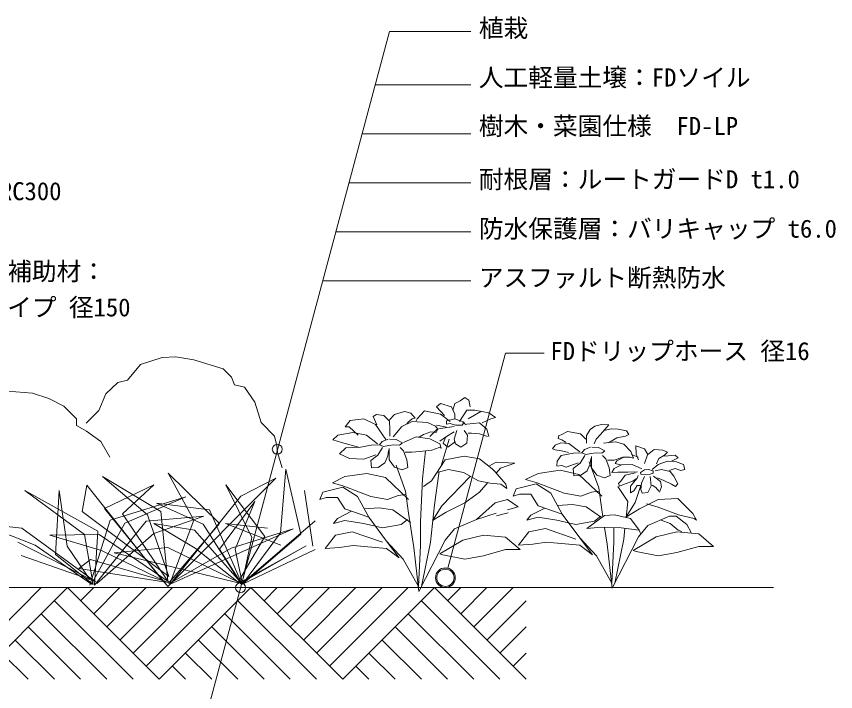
# Model space of a CAD drawing. Units: millimetres, scale not verified. Extents: x -1084 to 787, y -466 to 686.
# Drawn here: x 124 to 787, y -15 to 532 of the extents above; entities that cross this region are included whole.
import ezdxf
from ezdxf.enums import TextEntityAlignment as Align

# ---------------------------------------------------------------- set-up
doc = ezdxf.new("R2010")
doc.units = ezdxf.units.MM
doc.header["$LTSCALE"] = 7
for name, color, linetype, lineweight in [('0-2_HATCH', 9, 'Continuous', 18), ('0-3_KUTAI', 3, 'Continuous', 18), ('0-6_buhin', 2, 'Continuous', 18), ('0-9_MOJI', 7, 'Continuous', 18), ('0-A_GREEN', 3, 'Continuous', 18)]:
    doc.layers.add(name, color=color, linetype=linetype, lineweight=lineweight)
doc.styles.add('ＭＳ ゴシック', font='')
doc.styles.get('ＭＳ ゴシック').set_extended_font_data('MS Gothic')

msp = doc.modelspace()

# ---------------------------------------------------------------- linework, layer by layer
at = {"layer": '0-2_HATCH'}
for p, q in [((144.427, 68.999), (80.788, 5.36)), ((239.887, -5.247), (165.641, 68.999)), ((186.854, 68.999), (176.247, 58.393)), ((208.067, 68.999), (186.854, 47.786)), ((229.28, 68.999), (197.46, 37.179)), ((250.493, 68.999), (208.067, 26.573)), ((271.707, 68.999), (218.674, 15.966)), ((292.92, 68.999), (229.28, 5.36)), ((314.133, 68.999), (239.887, -5.247)), ((388.379, -5.247), (314.133, 68.999)), ((335.346, 68.999), (324.74, 58.393)), ((356.559, 68.999), (335.346, 47.786)), ((377.773, 68.999), (345.953, 37.179)), ((398.986, 68.999), (356.559, 26.573)), ((420.199, 68.999), (367.166, 15.966)), ((441.412, 68.999), (377.773, 5.36)), ((462.626, 68.999), (388.379, -5.247)), ((536.872, -5.247), (462.626, 68.999)), ((483.839, 68.999), (473.232, 58.393)), ((505.052, 68.999), (483.839, 47.786)), ((526.265, 68.999), (494.445, 37.179)), ((218.674, -5.247), (155.034, 58.393)), ((367.166, -5.247), (303.526, 58.393)), ((515.659, -5.247), (452.019, 58.393)), ((536.872, 58.393), (505.052, 26.573)), ((197.46, -5.247), (144.427, 47.786)), ((345.953, -5.247), (292.92, 47.786)), ((494.445, -5.247), (441.412, 47.786)), ((176.247, -5.247), (133.821, 37.179)), ((324.74, -5.247), (282.313, 37.179)), ((473.232, -5.247), (430.806, 37.179)), ((536.872, 37.179), (515.659, 15.966)), ((155.034, -5.247), (123.214, 26.573)), ((303.526, -5.247), (271.707, 26.573)), ((452.019, -5.247), (420.199, 26.573)), ((133.821, -5.247), (112.608, 15.966)), ((282.313, -5.247), (261.1, 15.966)), ((430.806, -5.247), (409.593, 15.966)), ((536.872, 15.966), (526.265, 5.36)), ((261.1, -5.247), (250.493, 5.36)), ((409.593, -5.247), (398.986, 5.36))]:
    msp.add_line(p, q, dxfattribs=at)
msp.add_lwpolyline([(165.641, 68.999), (91.394, -5.247), (17.148, 68.999)], dxfattribs=at)
at = {"layer": '0-3_KUTAI'}
msp.add_lwpolyline([(736.974, 68.999), (-28.494, 68.999), (-84.248, 67.45), (-192.194, 56.656)], dxfattribs=at)
at = {"layer": '0-6_buhin'}
for radius in [8, 7]:
    msp.add_circle((471.506, 76.999), radius, dxfattribs=at)
at = {"layer": '0-9_MOJI'}
for p, q in [((228.55, -218.801), (426.302, 519.22)), ((426.302, 519.22), (492.023, 519.22)), ((414.747, 476.099), (492.023, 476.099)), ((404.125, 436.454), (492.023, 436.454)), ((393.502, 396.809), (492.023, 396.809)), ((382.879, 357.164), (492.023, 357.164)), ((372.256, 317.519), (492.023, 317.519)), ((473.576, 84.727), (520.218, 258.797)), ((520.218, 258.797), (551.44, 258.797))]:
    msp.add_line(p, q, dxfattribs=at)
for centre in [(335.383, 181.066), (305.665, 68.999)]:
    msp.add_circle(centre, 4, dxfattribs=at)
at = {"layer": '0-A_GREEN'}
for p, q in [((224.607, 249.728), (242.307, 255.221)), ((242.307, 255.221), (253.293, 255.831)), ((253.293, 255.831), (267.941, 253.39)), ((267.941, 253.39), (291.744, 246.066)), ((214.232, 236.911), (224.607, 249.728)), ((291.744, 246.066), (298.458, 239.352)), ((298.458, 239.352), (300.899, 233.249)), ((300.899, 233.249), (308.833, 231.418)), ((117.047, 227.966), (137.432, 226.348)), ((137.432, 226.348), (150.436, 222.014)), ((191.039, 212.498), (196.532, 225.925)), ((150.436, 222.014), (162.658, 215.927)), ((479.228, 218.158), (483.53, 220.309)), ((483.53, 220.309), (487.295, 222.998)), ((487.295, 222.998), (490.522, 220.847)), ((490.522, 220.847), (491.598, 215.468)), ((162.658, 215.927), (172.834, 205.751)), ((180.664, 202.122), (191.039, 212.498)), ((454.487, 212.241), (448.571, 205.787)), ((467.395, 209.552), (454.487, 212.241)), ((467.395, 218.158), (476.539, 215.468)), ((476.539, 215.468), (479.228, 209.552)), ((477.614, 212.779), (479.228, 218.158)), ((482.993, 203.636), (488.909, 212.779)), ((488.909, 212.779), (495.363, 212.779)), ((495.363, 212.779), (506.658, 210.628)), ((172.834, 205.751), (172.834, 200.324)), ((405.544, 205.787), (394.518, 204.443)), ((414.956, 201.216), (405.544, 205.787)), ((416.032, 200.947), (413.073, 207.67)), ((421.679, 208.476), (426.25, 203.905)), ((426.25, 204.98), (430.284, 209.283)), ((430.284, 209.283), (438.352, 211.703)), ((438.352, 211.703), (443.461, 210.359)), ((443.461, 210.359), (446.957, 206.325)), ((448.571, 205.787), (447.944, 204.125)), ((475.463, 203.636), (467.395, 209.552)), ((472.236, 204.174), (479.228, 205.787)), ((479.228, 209.552), (479.228, 205.787)), ((479.228, 205.787), (486.758, 203.098)), ((489.985, 205.787), (500.204, 211.703)), ((508.271, 205.787), (501.279, 202.56)), ((172.834, 200.324), (180.975, 195.575)), ((322.26, 202.732), (333.246, 191.746)), ((393.711, 199.064), (400.972, 192.341)), ((423.292, 188.845), (414.956, 201.216)), ((429.209, 190.997), (436.201, 199.333)), ((436.201, 199.333), (444.537, 203.636)), ((444.537, 203.636), (456.907, 202.829)), ((464.168, 200.409), (472.236, 198.795)), ((478.69, 199.333), (467.395, 197.72)), ((472.236, 201.484), (472.236, 204.174)), ((475.463, 202.022), (472.236, 201.484)), ((479.766, 200.409), (475.463, 202.022)), ((485.144, 200.409), (479.766, 200.409)), ((486.758, 203.098), (485.144, 200.409)), ((485.682, 203.098), (488.371, 200.947)), ((488.909, 201.484), (499.128, 202.56)), ((499.128, 202.56), (505.044, 197.182)), ((597.851, 201.102), (603.654, 200.812)), ((603.654, 200.812), (600.462, 197.04)), ((180.975, 195.575), (192.507, 187.434)), ((396.669, 194.493), (384.299, 192.341)), ((453.68, 192.879), (449.647, 190.459)), ((478.69, 195.03), (472.236, 191.266)), ((480.841, 196.106), (478.69, 189.114)), ((489.985, 193.955), (492.674, 193.955)), ((492.674, 193.955), (499.128, 193.417)), ((499.128, 193.417), (505.582, 191.266)), ((505.044, 197.182), (506.658, 191.266)), ((570.286, 195.299), (565.063, 192.688)), ((580.731, 193.558), (570.286, 195.299)), ((585.084, 189.206), (580.731, 193.558)), ((585.664, 192.107), (588.566, 197.04)), ((600.462, 197.04), (596.98, 192.978)), ((599.882, 196.17), (605.685, 197.62)), ((619.903, 192.978), (617.291, 191.527)), ((618.162, 195.879), (619.903, 192.978)), ((192.507, 187.434), (199.97, 174.545)), ((425.175, 189.114), (420.334, 187.232)), ((431.629, 188.845), (426.25, 189.114)), ((436.738, 186.156), (431.629, 188.845)), ((434.318, 184.274), (436.738, 186.156)), ((437.545, 186.425), (447.764, 190.997)), ((447.764, 190.997), (458.79, 189.383)), ((458.79, 189.383), (466.857, 185.349)), ((472.236, 191.266), (466.857, 187.501)), ((474.571, 189.282), (468.007, 167.619)), ((471.802, 190.962), (469.547, 185.887)), ((469.547, 185.887), (473.312, 182.66)), ((473.312, 182.66), (478.69, 186.425)), ((478.69, 189.114), (479.766, 185.349)), ((478.69, 186.425), (479.21, 187.292)), ((571.484, 185.828), (564.772, 186.304)), ((580.358, 178.836), (571.484, 185.828)), ((585.664, 186.014), (585.664, 192.107)), ((599.301, 186.014), (609.167, 187.175)), ((610.328, 190.366), (603.364, 186.304)), ((609.167, 187.175), (615.841, 185.144)), ((617.291, 191.527), (610.328, 190.366)), ((391.022, 182.122), (385.644, 177.282)), ((421.41, 183.198), (425.713, 184.005)), ((437.545, 179.702), (434.856, 182.391)), ((450.722, 179.164), (460.403, 180.24)), ((455.283, 179.68), (452.874, 157.034)), ((460.403, 180.24), (466.32, 182.391)), ((479.766, 185.349), (484.068, 182.66)), ((595.418, 182.332), (590.04, 182.601)), ((600.527, 179.643), (595.418, 182.332)), ((598.107, 177.76), (600.527, 179.643)), ((615.841, 185.144), (621.644, 179.34)), ((632.67, 181.371), (625.706, 183.693)), ((635.281, 176.729), (632.67, 181.371)), ((335.688, 178.319), (339.35, 166.112)), ((385.644, 177.282), (393.98, 173.517)), ((460.101, 155.589), (471.183, 172.452)), ((471.183, 172.452), (486.601, 175.343)), ((486.601, 175.343), (499.128, 173.416)), ((499.128, 173.416), (509.246, 165.225)), ((575.249, 177.76), (565.299, 175.878)), ((581.972, 178.029), (575.249, 177.76)), ((601.334, 173.189), (598.645, 175.878)), ((608.057, 172.113), (614.97, 174.698)), ((614.97, 174.698), (620.773, 174.698)), ((627.447, 174.698), (622.224, 176.729)), ((648.919, 175.568), (657.333, 176.149)), ((657.043, 172.667), (654.432, 171.506)), ((417.107, 166.256), (422.486, 170.021)), ((430.284, 166.525), (436.469, 164.373)), ((431.502, 168.17), (439.103, 147.057)), ((436.469, 164.373), (441.041, 166.256)), ((506.606, 167.362), (512.573, 170.703)), ((512.573, 170.703), (527.774, 169.859)), ((527.774, 169.859), (515.951, 165.636)), ((569.333, 166.466), (579.014, 169.962)), ((587.937, 170.825), (595.537, 149.713)), ((602.679, 172.113), (608.057, 172.113)), ((622.514, 168.604), (614.1, 168.314)), ((630.349, 165.122), (622.514, 168.604)), ((657.624, 171.216), (664.297, 168.604)), ((407.857, 161.414), (390.122, 158.88)), ((423.057, 158.036), (407.857, 161.414)), ((464.437, 162.334), (474.073, 164.743)), ((474.073, 164.743), (486.119, 162.334)), ((486.119, 162.334), (498.164, 155.589)), ((509.246, 165.225), (511.655, 162.816)), ((511.655, 162.816), (520.328, 152.698)), ((515.951, 165.636), (512.57, 161.748)), ((564.291, 164.069), (546.557, 161.536)), ((579.492, 160.691), (564.291, 164.069)), ((598.07, 142.957), (579.492, 160.691)), ((594.073, 160.012), (600.259, 157.86)), ((610.908, 162.511), (619.032, 162.511)), ((617.001, 160.19), (613.519, 155.257)), ((625.126, 161.931), (617.001, 160.19)), ((619.032, 162.511), (626.867, 162.801)), ((639.924, 159.319), (645.437, 154.967)), ((657.333, 165.413), (652.691, 163.962)), ((656.463, 159.319), (659.655, 152.936)), ((661.976, 163.962), (657.333, 165.413)), ((334.209, 157.503), (246.722, 70.017)), ((305.987, 142.922), (334.209, 157.503)), ((441.636, 140.302), (423.057, 158.036)), ((452.874, 157.034), (451.428, 122.343)), ((453.837, 150.771), (460.101, 155.589)), ((468.66, 135.235), (491.461, 158.88)), ((498.164, 155.589), (507.801, 153.661)), ((505.873, 154.047), (499.061, 146.213)), ((507.801, 153.661), (516.473, 152.698)), ((516.473, 152.698), (521.291, 149.325)), ((520.328, 152.698), (521.291, 149.325)), ((544.868, 153.091), (528.823, 148.868)), ((556.691, 145.49), (544.868, 153.091)), ((545.712, 153.935), (567.669, 145.49)), ((613.519, 155.257), (611.488, 153.226)), ((617.001, 152.936), (623.095, 155.257)), ((626.576, 157.578), (621.354, 151.195)), ((632.67, 159.029), (630.058, 153.516)), ((637.893, 151.485), (637.312, 159.029)), ((643.116, 157.869), (648.338, 155.837)), ((645.437, 154.967), (646.307, 150.615)), ((648.338, 155.837), (654.432, 152.646)), ((654.432, 152.646), (657.624, 150.905)), ((659.655, 152.936), (657.624, 150.905)), ((177.58, 130.693), (181.343, 151.859)), ((181.343, 151.859), (242.489, 74.721)), ((235.434, 152.329), (210.035, 128.812)), ((357.491, 147.626), (364.076, 102.472)), ((372.388, 146.213), (369.855, 140.302)), ((388.433, 150.435), (372.388, 146.213)), ((400.256, 142.835), (388.433, 150.435)), ((389.278, 151.28), (411.235, 142.835)), ((439.103, 147.057), (441.636, 129.323)), ((499.061, 146.213), (487.238, 137.768)), ((595.537, 149.713), (598.07, 131.979)), ((619.183, 138.734), (610.908, 150.905)), ((625.094, 137.89), (629.768, 151.775)), ((626.576, 151.775), (629.768, 151.775)), ((646.307, 150.615), (644.857, 146.262)), ((248.604, 71.899), (305.987, 142.922)), ((384.211, 141.991), (390.122, 132.701)), ((409.546, 125.945), (400.256, 142.835)), ((411.235, 142.835), (424.746, 140.302)), ((424.746, 140.302), (433.191, 143.68)), ((433.191, 143.68), (439.103, 144.524)), ((540.645, 144.646), (546.557, 135.357)), ((567.669, 145.49), (581.181, 142.957)), ((643.673, 140.423), (628.472, 132.823)), ((643.673, 140.423), (659.655, 141.039)), ((659.655, 141.039), (671.841, 129.143)), ((317.276, 138.689), (288.584, 100.12)), ((301.284, 100.12), (317.276, 138.689)), ((390.122, 132.701), (409.546, 125.945)), ((417.99, 133.546), (405.761, 132.826)), ((428.969, 131.857), (417.99, 133.546)), ((462.748, 136.079), (459.37, 105.678)), ((468.66, 135.235), (461.361, 123.598)), ((487.238, 137.768), (472.038, 130.168)), ((496.528, 124.256), (511.728, 137.768)), ((552.035, 133.451), (540.645, 127.756)), ((574.425, 136.201), (562.195, 135.482)), ((585.403, 134.512), (574.425, 136.201)), ((597.871, 125.711), (585.403, 134.512)), ((628.472, 132.823), (617.494, 126.067)), ((619.183, 138.734), (617.754, 125.88)), ((625.094, 137.89), (617.796, 126.253)), ((634.121, 136.977), (642.825, 134.366)), ((642.825, 134.366), (660.235, 127.982)), ((247.663, 78.013), (177.58, 130.693)), ((210.035, 128.812), (246.722, 74.251)), ((230.26, 127.871), (247.663, 78.013)), ((246.722, 74.251), (241.078, 130.693)), ((306.458, 72.839), (280.588, 132.104)), ((395.601, 130.796), (384.211, 125.101)), ((443.325, 121.723), (428.969, 131.857)), ((441.636, 129.323), (445.858, 101.455)), ((472.038, 130.168), (461.059, 123.412)), ((512.573, 129.323), (496.528, 124.256)), ((522.237, 129.61), (512.948, 127.076)), ((540.645, 127.756), (537.267, 123.534)), ((537.267, 123.534), (546.557, 126.067)), ((546.557, 126.067), (561.757, 123.534)), ((565.98, 128.601), (580.336, 109.177)), ((598.07, 131.979), (598.905, 126.471)), ((608.296, 127.982), (600.172, 127.402)), ((658.204, 126.821), (666.909, 120.148)), ((660.235, 127.982), (672.712, 125.08)), ((671.841, 129.143), (674.743, 123.63)), ((200.157, 123.638), (183.695, 70.958)), ((185.106, 71.899), (211.916, 121.286)), ((229.319, 122.697), (187.458, 70.958)), ((235.434, 120.816), (268.829, 101.061)), ((268.359, 115.642), (235.434, 120.816)), ((248.134, 73.31), (288.584, 120.816)), ((267.889, 123.638), (248.604, 72.839)), ((275.414, 120.345), (306.458, 71.428)), ((293.522, 120.816), (338.206, 103.413)), ((327.388, 117.053), (293.522, 120.816)), ((366.193, 123.167), (306.928, 72.369)), ((390.122, 123.412), (405.323, 120.878)), ((405.323, 120.878), (420.524, 117.5)), ((409.546, 125.945), (423.902, 106.522)), ((420.524, 117.5), (435.725, 120.034)), ((435.725, 120.034), (440.792, 124.256)), ((451.428, 122.343), (451.428, 103.071)), ((478.793, 116.656), (496.528, 124.256)), ((561.757, 123.534), (576.958, 120.156)), ((646.017, 123.63), (653.271, 121.018)), ((653.271, 121.018), (659.945, 115.505)), ((666.909, 120.148), (670.391, 113.764)), ((672.712, 125.08), (674.743, 123.63)), ((187.458, 70.958), (190.28, 114.701)), ((189.339, 72.369), (235.434, 112.82)), ((348.319, 116.582), (248.604, 71.899)), ((305.517, 73.31), (268.359, 115.642)), ((297.991, 101.061), (348.319, 116.582)), ((337.972, 113.29), (307.398, 71.899)), ((396.034, 114.123), (382.522, 111.589)), ((420.524, 105.678), (396.034, 114.123)), ((471.193, 107.367), (478.793, 116.656)), ((552.468, 116.778), (538.956, 114.244)), ((576.958, 108.333), (552.468, 116.778)), ((597.851, 117.826), (613.809, 117.536)), ((600.221, 117.783), (602.293, 104.111)), ((607.863, 117.644), (607.863, 105.726)), ((613.809, 117.536), (628.317, 115.505)), ((616.781, 117.12), (615.805, 108.333)), ((627.627, 110.022), (635.228, 119.311)), ((628.317, 115.505), (629.768, 112.313)), ((659.945, 115.505), (662.846, 114.345)), ((179.461, 111.879), (186.517, 71.428)), ((248.604, 72.839), (191.22, 111.879)), ((303.636, 73.31), (325.272, 110.468)), ((307.398, 71.899), (354.434, 112.349)), ((314.924, 109.527), (307.398, 74.251)), ((423.902, 106.522), (434.036, 93.01)), ((423.902, 106.522), (437.414, 92.166)), ((450.081, 65.987), (471.193, 107.367)), ((466.971, 96.388), (485.549, 107.367)), ((485.549, 107.367), (502.439, 111.589)), ((502.439, 111.589), (520.173, 109.9)), ((580.336, 109.177), (593.848, 94.821)), ((580.336, 109.177), (590.47, 95.666)), ((615.805, 108.333), (608.544, 72.618)), ((623.405, 99.044), (641.984, 110.022)), ((139.481, 103.413), (185.106, 71.899)), ((165.351, 102.472), (183.695, 75.662)), ((246.722, 101.531), (203.45, 97.298)), ((307.398, 71.899), (246.722, 101.531)), ((248.134, 72.369), (297.991, 101.061)), ((268.829, 101.061), (303.636, 73.31)), ((288.584, 100.12), (305.517, 73.31)), ((307.398, 71.899), (301.284, 100.12)), ((305.461, 72.345), (355.318, 101.037)), ((307.398, 74.251), (358.667, 102.942)), ((366.017, 99.992), (307.398, 71.899)), ((385.9, 101.455), (396.878, 103.144)), ((396.878, 103.144), (423.902, 100.611)), ((423.902, 100.611), (434.036, 93.01)), ((445.858, 101.455), (450.081, 65.987)), ((451.428, 103.071), (449.608, 69.963)), ((459.37, 105.678), (452.11, 69.963)), ((520.173, 99.766), (502.439, 94.699)), ((542.334, 104.111), (553.313, 105.799)), ((553.313, 105.799), (580.336, 103.266)), ((580.336, 103.266), (590.47, 95.666)), ((607.863, 105.726), (606.042, 72.618)), ((676.608, 102.422), (658.873, 97.355)), ((183.695, 75.662), (128.193, 94.946)), ((186.517, 71.428), (155.944, 95.887)), ((193.102, 99.179), (248.134, 72.369)), ((203.45, 97.298), (308.339, 71.899)), ((469.504, 95.544), (466.971, 96.388)), ((487.238, 92.166), (469.504, 95.544)), ((502.439, 94.699), (487.238, 92.166)), ((593.848, 94.821), (606.042, 72.618)), ((625.938, 98.199), (623.405, 99.044)), ((643.673, 94.821), (625.938, 98.199)), ((658.873, 97.355), (643.673, 94.821)), ((184.165, 91.654), (174.758, 84.598)), ((242.489, 74.721), (184.165, 91.654)), ((437.414, 92.166), (449.608, 69.963)), ((174.758, 84.598), (245.311, 73.31))]:
    msp.add_line(p, q, dxfattribs=at)
for points in [[(196.532, 225.925), (206.298, 235.08), (214.232, 236.911)], [(308.833, 231.418), (317.378, 219.211), (322.26, 202.732)], [(470.622, 208.476), (464.168, 215.468), (467.395, 218.158)], [(413.073, 207.67), (415.763, 209.283), (421.679, 208.476)], [(446.957, 206.325), (444.537, 205.787), (441.31, 203.098), (440.234, 201.753)], [(506.658, 210.628), (512.036, 206.863), (508.271, 205.787)], [(394.518, 204.443), (390.484, 199.064), (393.711, 199.064)], [(426.25, 203.905), (426.519, 197.182), (426.519, 191.534)], [(456.907, 202.829), (463.361, 199.602), (465.244, 197.182), (463.899, 194.493), (459.597, 195.03), (453.68, 192.879)], [(588.566, 197.04), (592.338, 199.651), (597.851, 201.102)], [(384.299, 192.341), (380.265, 188.576), (387.257, 186.425)], [(416.569, 185.349), (407.695, 192.341), (396.669, 194.493)], [(467.395, 197.72), (464.706, 197.182), (458.79, 191.266)], [(484.068, 182.66), (488.909, 185.887), (489.447, 192.341), (486.758, 196.106)], [(565.063, 192.688), (563.322, 192.107), (562.741, 189.786), (565.643, 188.625), (569.125, 186.594)], [(596.98, 192.978), (593.498, 189.206), (591.757, 185.434)], [(605.685, 197.62), (611.198, 197.33), (618.162, 195.879)], [(333.246, 191.746), (335.077, 183.812), (335.688, 178.319)], [(387.257, 186.425), (401.241, 182.66), (391.022, 182.122)], [(420.334, 187.232), (418.183, 184.543), (421.41, 183.198)], [(564.772, 186.304), (560.42, 184.273), (558.099, 181.371), (560.42, 180.501), (565.353, 179.63), (571.156, 178.47)], [(418.183, 184.543), (411.46, 184.274), (401.51, 182.391)], [(420.603, 182.391), (416.838, 176.206), (411.191, 171.903), (411.729, 165.987), (417.107, 166.256)], [(422.486, 170.021), (424.906, 175.668), (425.444, 179.971)], [(425.713, 184.005), (429.746, 184.543), (434.318, 184.274)], [(425.982, 181.584), (425.982, 172.441), (430.284, 166.525)], [(441.041, 166.256), (440.234, 172.441), (437.545, 179.702)], [(438.89, 178.626), (444.268, 178.626), (450.722, 179.164)], [(466.857, 185.349), (467.933, 181.853), (466.32, 182.391)], [(588.964, 182.601), (584.123, 180.718), (581.972, 178.029), (585.199, 176.685), (589.502, 177.491), (593.536, 178.029), (598.107, 177.76)], [(621.644, 179.34), (623.675, 173.827), (620.773, 174.698)], [(625.706, 183.693), (625.996, 177.019), (627.737, 172.376)], [(632.67, 169.475), (634.991, 176.439), (640.504, 180.791), (647.468, 180.211), (651.24, 178.76)], [(393.98, 173.517), (405.544, 172.979), (415.225, 176.475)], [(565.299, 175.878), (561.972, 171.332), (561.681, 167.56)], [(584.392, 175.878), (580.627, 169.693), (574.98, 165.39), (575.518, 159.474), (580.896, 159.743), (586.275, 163.507), (588.695, 169.155), (589.233, 173.458)], [(589.771, 175.071), (589.771, 165.928), (594.073, 160.012)], [(600.259, 157.86), (604.83, 159.743), (604.023, 165.928), (601.334, 173.189)], [(615.841, 174.698), (610.328, 171.796), (608.877, 169.475), (613.229, 168.314)], [(642.245, 169.185), (644.276, 173.537), (648.919, 176.149), (651.24, 178.76)], [(657.333, 176.149), (659.945, 174.117), (657.043, 172.667)], [(569.333, 166.466), (565.744, 167.85), (561.681, 167.27)], [(614.1, 168.314), (608.006, 165.413), (606.265, 162.221), (610.908, 162.511)], [(638.763, 164.542), (643.696, 168.604), (651.24, 171.506), (657.624, 171.216)], [(664.297, 168.604), (665.168, 164.542), (661.976, 163.962)], [(288.584, 120.816), (247.193, 161.737), (267.889, 123.638)], [(354.434, 112.349), (342.205, 165.029), (337.972, 113.29)], [(466.566, 162.866), (466.126, 161.414), (462.748, 136.079)], [(546.557, 161.536), (536.423, 156.469), (545.712, 153.935)], [(623.095, 155.257), (626.576, 157.578), (627.447, 159.9)], [(629.478, 162.221), (632.67, 164.252), (636.152, 164.542), (639.053, 163.672)], [(629.478, 162.221), (629.768, 160.77), (633.25, 160.48), (637.312, 160.77), (639.634, 161.641), (639.634, 163.962)], [(641.375, 163.672), (646.307, 164.542), (653.271, 163.091), (656.463, 159.319)], [(241.078, 130.693), (194.043, 158.914), (230.26, 127.871)], [(390.122, 158.88), (379.989, 153.813), (389.278, 151.28)], [(611.488, 153.226), (612.359, 151.195), (617.001, 152.936)], [(630.058, 153.516), (629.768, 148.583), (630.639, 145.392), (635.281, 145.972), (637.893, 151.485)], [(190.28, 114.701), (131.015, 147.626), (179.461, 111.879)], [(155.944, 95.887), (158.766, 147.626), (165.351, 102.472)], [(246.722, 70.017), (195.454, 133.045), (235.434, 152.329)], [(325.272, 110.468), (293.758, 152.329), (314.924, 109.527)], [(528.823, 148.868), (526.289, 142.957), (531.356, 144.646), (540.645, 144.646)], [(581.181, 142.957), (589.626, 146.335), (595.537, 147.179)], [(621.354, 151.195), (621.354, 145.682), (623.965, 147.423), (626.576, 151.775)], [(638.763, 152.065), (641.665, 150.034), (644.276, 147.133)], [(211.916, 121.286), (261.304, 142.452), (200.157, 123.638)], [(369.855, 140.302), (374.922, 141.991), (384.211, 141.991)], [(511.728, 137.768), (521.862, 140.302), (530.307, 134.39), (521.862, 131.857)], [(546.557, 135.357), (565.98, 128.601), (556.691, 145.49)], [(280.588, 132.104), (237.786, 137.278), (275.414, 120.345)], [(235.434, 112.82), (275.885, 126.93), (229.319, 122.697)], [(576.958, 120.156), (592.159, 122.689), (597.226, 126.912)], [(600.172, 127.402), (585.954, 116.956), (597.851, 117.826)], [(628.317, 115.505), (621.354, 125.08), (608.296, 127.982)], [(635.228, 119.311), (652.962, 126.912), (658.204, 126.821)], [(128.663, 117.053), (94.797, 120.816), (139.481, 103.413)], [(384.211, 125.101), (380.833, 120.878), (390.122, 123.412)], [(125.37, 105.764), (188.398, 73.78), (128.663, 117.053)], [(538.956, 114.244), (530.511, 103.266), (542.334, 104.111)], [(641.984, 110.022), (658.873, 114.244), (676.608, 112.555)], [(191.22, 111.879), (151.24, 111.409), (193.102, 99.179)], [(382.522, 111.589), (374.077, 100.611), (385.9, 101.455)], [(520.173, 109.9), (531.996, 99.766), (520.173, 99.766)], [(602.293, 104.111), (606.515, 68.642), (627.627, 110.022)], [(676.608, 112.555), (688.43, 102.422), (676.608, 102.422)]]:
    msp.add_lwpolyline(points, dxfattribs=at)

# ---------------------------------------------------------------- texts
at = {"layer": '0-9_MOJI', "style": 'ＭＳ ゴシック'}
for s, p in [('植栽', (498.523, 510.366)), ('人工軽量土壌：FDソイル', (498.523, 470.366)), ('樹木・菜園仕様\u3000FD-LP', (498.523, 431.076)), ('耐根層：ルートガードD t1.0', (498.523, 387.955)), ('FDウォールGRC300', (1.011, 378.3)), ('防水保護層：バリキャップ t6.0', (498.523, 347.955)), ('排水補助材：', (76.816, 313.425)), ('アスファルト断熱防水', (498.523, 308.311)), ('DOパイプ 径150', (76.816, 284.218)), ('FDドリップホース 径16', (556.44, 248.797))]:
    msp.add_text(s, height=14.66, dxfattribs=at).set_placement(p, align=Align.BOTTOM_LEFT)

doc.saveas('drawing.dxf')
